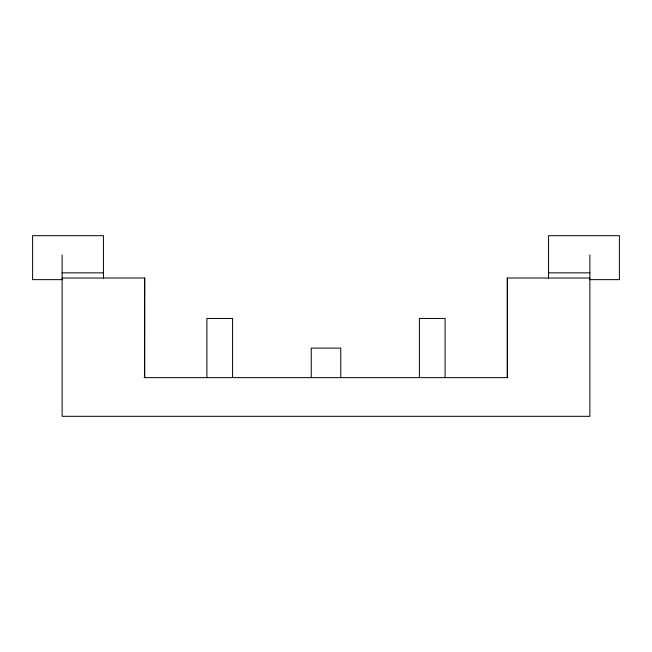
<?xml version="1.0" encoding="UTF-8"?>
<svg xmlns="http://www.w3.org/2000/svg" width="652" height="652" viewBox="0 0 652 652"><rect width="100%" height="100%" fill="white"/><g stroke="black" fill="none" stroke-linecap="round" stroke-linejoin="round"><path stroke-width="0.98" d="M144.671 377.63L144.768 278.013L62.119 278.013M62.119 272.846L103.44 272.846M548.56 272.846L589.881 272.846M589.881 278.013L507.232 278.013L507.232 377.63M62.119 279.643L32.6 279.643L32.6 235.682L103.44 235.682L103.44 278.184M589.881 279.643L619.4 279.643L619.4 235.682L548.56 235.682L548.56 278.184M144.01 377.63L507.989 377.63M589.881 255.038L589.881 416.318L62.119 416.318L62.119 255.038M507.427 278.013L507.427 377.63M445.104 377.63L445.104 318.445L419.423 318.445L419.423 377.63M340.76 377.638L340.76 348.111L311.24 348.111L311.24 377.638M232.577 377.63L232.577 318.445L206.896 318.445L206.896 377.63M144.573 278.013L144.573 377.63"/></g></svg>
